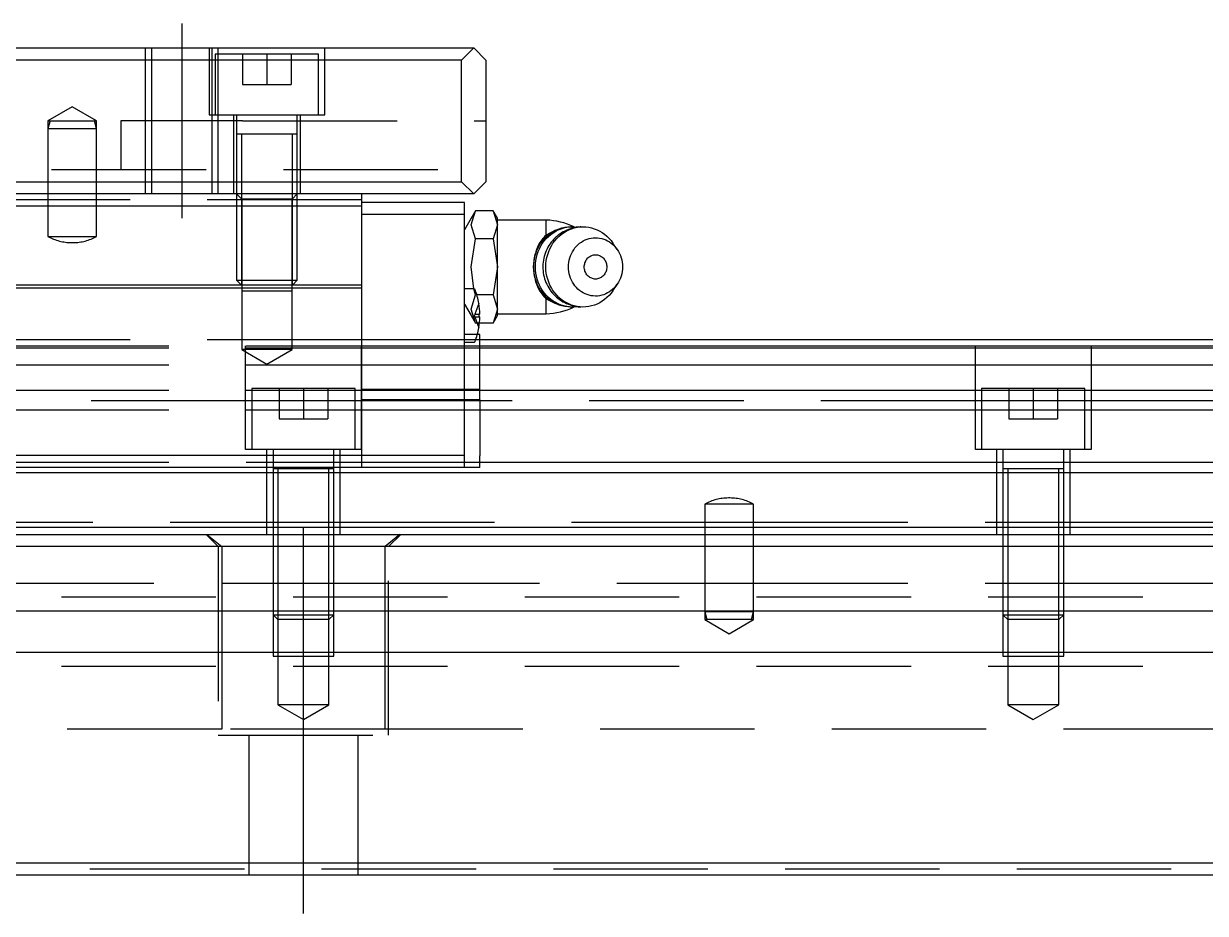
# Model space of a CAD drawing. Extents: x -20 to 920, y -365 to 120.
# Drawn here: x 357 to 454.1, y -328.6 to -255.5 of the extents above; entities that cross this region are included whole.
import ezdxf

# ---------------------------------------------------------------- set-up
doc = ezdxf.new("R2010")
doc.units = 0
doc.linetypes.add('CENTER', pattern=[50.8, 31.75, -6.35, 6.35, -6.35])
doc.linetypes.add('DASHED', pattern=[19.05, 12.7, -6.35])
doc.layers.get('0').update_dxf_attribs({"linetype": 'CONTINUOUS'})
doc.layers.add('CENTER', color=1, linetype='CENTER')

msp = doc.modelspace()

# ---------------------------------------------------------------- linework, layer by layer
at = {"color": 7, "linetype": 'CONTINUOUS'}
for p, q in [((246, -257.465), (394, -257.465)), ((394, -257.465), (393, -258.465)), ((395, -258.465), (394, -257.465)), ((393, -258.465), (247, -258.465)), ((393, -268.465), (393, -258.465)), ((395, -258.465), (395, -268.465)), ((247, -268.465), (393, -268.465)), ((393, -268.465), (394, -269.465)), ((394, -269.465), (395, -268.465)), ((394, -269.465), (246, -269.465)), ((384.8, -270.465), (384.8, -269.465)), ((384.8, -270.465), (337.2, -270.465)), ((393.232, -270.165), (384.8, -270.165)), ((384.8, -276.965), (384.8, -270.465)), ((393.232, -271.165), (393.232, -270.165)), ((394.135, -270.846), (393.778, -271.465)), ((393.778, -272.001), (394.135, -270.846)), ((395.6, -270.846), (394.135, -270.846)), ((395.6, -270.846), (395.599, -270.845)), ((395.957, -271.465), (395.6, -270.846)), ((395.6, -270.846), (395.957, -272.001)), ((393.232, -271.165), (384.8, -271.165)), ((393.232, -290.965), (393.232, -271.165)), ((393.778, -271.465), (393.232, -272.41)), ((394.135, -273.156), (393.778, -272.001)), ((395.957, -272.001), (395.6, -273.156)), ((395.957, -272.001), (395.957, -271.465)), ((399.957, -271.615), (395.957, -271.615)), ((395.957, -275.465), (395.957, -272.001)), ((399.957, -272.852), (399.957, -271.615)), ((399.858, -272.945), (399.764, -273.041)), ((399.813, -273.132), (399.989, -272.956)), ((399.957, -272.852), (399.858, -272.945)), ((400.718, -272.456), (399.957, -272.852)), ((399.966, -273.132), (400.142, -272.956)), ((399.989, -272.956), (400.177, -272.795)), ((400.142, -272.956), (400.33, -272.795)), ((400.177, -272.795), (400.376, -272.651)), ((400.33, -272.795), (400.529, -272.651)), ((400.376, -272.651), (400.585, -272.525)), ((400.529, -272.651), (400.738, -272.525)), ((400.585, -272.525), (400.802, -272.416)), ((400.823, -272.968), (400.703, -273.078)), ((400.738, -272.525), (400.955, -272.416)), ((400.802, -272.416), (401.027, -272.327)), ((400.949, -272.865), (400.823, -272.968)), ((400.826, -273.132), (401.001, -272.956)), ((401.08, -272.768), (400.949, -272.865)), ((400.955, -272.416), (401.18, -272.327)), ((401.001, -272.956), (401.189, -272.795)), ((401.027, -272.327), (401.257, -272.256)), ((401.216, -272.677), (401.08, -272.768)), ((401.18, -272.327), (401.41, -272.256)), ((401.189, -272.795), (401.388, -272.651)), ((401.355, -272.593), (401.216, -272.677)), ((401.257, -272.256), (401.492, -272.206)), ((401.499, -272.516), (401.355, -272.593)), ((401.388, -272.651), (401.597, -272.525)), ((401.41, -272.256), (401.645, -272.206)), ((401.492, -272.206), (401.729, -272.175)), ((401.647, -272.447), (401.499, -272.516)), ((401.597, -272.525), (401.815, -272.416)), ((401.645, -272.206), (401.883, -272.175)), ((401.798, -272.384), (401.647, -272.447)), ((401.729, -272.175), (401.969, -272.165)), ((401.952, -272.33), (401.798, -272.384)), ((401.815, -272.416), (402.039, -272.327)), ((401.883, -272.175), (402.122, -272.165)), ((402.108, -272.283), (401.952, -272.33)), ((402.122, -272.165), (401.969, -272.165)), ((402.039, -272.327), (402.27, -272.256)), ((402.267, -272.243), (402.108, -272.283)), ((402.122, -272.165), (402.534, -272.195)), ((402.428, -272.212), (402.267, -272.243)), ((402.27, -272.256), (402.504, -272.206)), ((402.59, -272.188), (402.428, -272.212)), ((402.504, -272.206), (402.742, -272.175)), ((402.753, -272.173), (402.59, -272.188)), ((402.742, -272.175), (402.981, -272.165)), ((402.814, -272.169), (402.753, -272.173)), ((402.981, -272.165), (403.219, -272.175)), ((403.219, -272.175), (403.455, -272.205)), ((403.455, -272.205), (403.688, -272.255)), ((403.688, -272.255), (403.916, -272.324)), ((403.916, -272.324), (404.14, -272.412)), ((404.14, -272.412), (404.356, -272.519)), ((404.356, -272.519), (404.563, -272.644)), ((404.563, -272.644), (404.762, -272.786)), ((404.762, -272.786), (404.949, -272.944)), ((404.949, -272.944), (405.124, -273.118)), ((393.778, -275.465), (394.135, -273.156)), ((395.6, -273.156), (394.135, -273.156)), ((395.6, -273.156), (395.957, -275.465)), ((399.239, -273.849), (399.184, -273.982)), ((399.3, -273.719), (399.239, -273.849)), ((399.252, -273.967), (399.369, -273.741)), ((399.366, -273.593), (399.3, -273.719)), ((399.437, -273.471), (399.366, -273.593)), ((399.369, -273.741), (399.502, -273.525)), ((399.405, -273.967), (399.522, -273.741)), ((399.515, -273.352), (399.437, -273.471)), ((399.502, -273.525), (399.65, -273.322)), ((399.593, -273.245), (399.515, -273.352)), ((399.522, -273.741), (399.655, -273.525)), ((399.676, -273.141), (399.593, -273.245)), ((399.65, -273.322), (399.813, -273.132)), ((399.655, -273.525), (399.803, -273.322)), ((399.764, -273.041), (399.676, -273.141)), ((399.803, -273.322), (399.966, -273.132)), ((400.105, -273.847), (400.029, -273.991)), ((400.189, -273.707), (400.105, -273.847)), ((400.279, -273.571), (400.189, -273.707)), ((400.265, -273.967), (400.382, -273.741)), ((400.376, -273.44), (400.279, -273.571)), ((400.479, -273.314), (400.376, -273.44)), ((400.382, -273.741), (400.515, -273.525)), ((400.588, -273.193), (400.479, -273.314)), ((400.515, -273.525), (400.663, -273.322)), ((400.703, -273.078), (400.588, -273.193)), ((400.663, -273.322), (400.826, -273.132)), ((402.218, -274.058), (402.326, -273.91)), ((402.326, -273.91), (402.443, -273.772)), ((402.443, -273.772), (402.57, -273.644)), ((402.57, -273.644), (402.707, -273.527)), ((402.707, -273.527), (402.851, -273.422)), ((402.851, -273.422), (403.002, -273.33)), ((403.002, -273.33), (403.159, -273.251)), ((403.159, -273.251), (403.322, -273.185)), ((403.322, -273.185), (403.489, -273.133)), ((403.489, -273.133), (403.659, -273.096)), ((403.659, -273.096), (403.831, -273.073)), ((403.831, -273.073), (404.005, -273.065)), ((404.005, -273.065), (404.178, -273.072)), ((404.178, -273.072), (404.351, -273.093)), ((404.351, -273.093), (404.521, -273.128)), ((404.521, -273.128), (404.688, -273.178)), ((404.688, -273.178), (404.852, -273.243)), ((404.852, -273.243), (405.01, -273.32)), ((405.01, -273.32), (405.162, -273.411)), ((405.124, -273.118), (405.287, -273.305)), ((405.162, -273.411), (405.307, -273.514)), ((405.287, -273.305), (405.435, -273.506)), ((405.307, -273.514), (405.444, -273.63)), ((405.799, -274.04), (405.435, -273.506)), ((405.444, -273.63), (405.572, -273.757)), ((405.572, -273.757), (405.691, -273.894)), ((405.691, -273.894), (405.799, -274.04)), ((398.965, -274.83), (398.949, -274.956)), ((398.957, -274.949), (399.004, -274.695)), ((398.985, -274.705), (398.965, -274.83)), ((399.008, -274.58), (398.985, -274.705)), ((399.004, -274.695), (399.069, -274.445)), ((399.036, -274.457), (399.008, -274.58)), ((399.067, -274.335), (399.036, -274.457)), ((399.102, -274.216), (399.067, -274.335)), ((399.069, -274.445), (399.152, -274.202)), ((399.141, -274.098), (399.102, -274.216)), ((399.111, -274.949), (399.157, -274.695)), ((399.184, -273.982), (399.141, -274.098)), ((399.152, -274.202), (399.252, -273.967)), ((399.157, -274.695), (399.222, -274.445)), ((399.222, -274.445), (399.305, -274.202)), ((399.305, -274.202), (399.405, -273.967)), ((399.727, -274.919), (399.704, -275.081)), ((399.758, -274.759), (399.727, -274.919)), ((399.797, -274.6), (399.758, -274.759)), ((399.844, -274.443), (399.797, -274.6)), ((399.898, -274.289), (399.844, -274.443)), ((399.96, -274.138), (399.898, -274.289)), ((400.029, -273.991), (399.96, -274.138)), ((399.97, -274.949), (400.017, -274.695)), ((400.017, -274.695), (400.082, -274.445)), ((400.082, -274.445), (400.165, -274.202)), ((400.165, -274.202), (400.265, -273.967)), ((401.825, -275.091), (401.858, -274.906)), ((401.858, -274.906), (401.905, -274.725)), ((401.905, -274.725), (401.965, -274.549)), ((401.965, -274.549), (402.038, -274.378)), ((402.038, -274.378), (402.122, -274.214)), ((402.122, -274.214), (402.218, -274.058)), ((403.215, -274.965), (403.258, -274.891)), ((403.258, -274.891), (403.307, -274.822)), ((403.307, -274.822), (403.361, -274.758)), ((403.361, -274.758), (403.421, -274.699)), ((403.421, -274.699), (403.485, -274.646)), ((403.485, -274.646), (403.553, -274.599)), ((403.553, -274.599), (403.624, -274.559)), ((403.624, -274.559), (403.699, -274.525)), ((403.699, -274.525), (403.776, -274.499)), ((403.776, -274.499), (403.854, -274.48)), ((403.854, -274.48), (403.934, -274.469)), ((403.934, -274.469), (404.015, -274.465)), ((404.015, -274.465), (404.095, -274.469)), ((404.095, -274.469), (404.175, -274.48)), ((404.175, -274.48), (404.254, -274.499)), ((404.254, -274.499), (404.331, -274.525)), ((404.331, -274.525), (404.405, -274.559)), ((404.405, -274.559), (404.477, -274.599)), ((404.477, -274.599), (404.545, -274.646)), ((404.545, -274.646), (404.609, -274.699)), ((404.609, -274.699), (404.668, -274.758)), ((404.668, -274.758), (404.722, -274.822)), ((404.722, -274.822), (404.771, -274.891)), ((404.771, -274.891), (404.815, -274.965)), ((405.799, -274.04), (405.898, -274.198)), ((405.898, -274.198), (405.985, -274.364)), ((405.985, -274.364), (406.059, -274.537)), ((406.059, -274.537), (406.121, -274.715)), ((406.121, -274.715), (406.169, -274.898)), ((406.169, -274.898), (406.204, -275.085)), ((394, -277.263), (393.778, -275.465)), ((395.957, -275.465), (395.6, -277.774)), ((395.957, -278.929), (395.957, -275.465)), ((398.92, -275.465), (398.929, -275.206)), ((398.922, -275.337), (398.92, -275.465)), ((398.929, -275.724), (398.92, -275.465)), ((398.92, -275.465), (398.92, -275.468)), ((398.92, -275.468), (398.922, -275.592)), ((398.927, -275.209), (398.922, -275.337)), ((398.922, -275.592), (398.927, -275.719)), ((398.936, -275.082), (398.927, -275.209)), ((398.927, -275.719), (398.936, -275.846)), ((398.929, -275.206), (398.957, -274.949)), ((398.957, -275.981), (398.929, -275.724)), ((398.949, -274.956), (398.936, -275.082)), ((398.936, -275.846), (398.949, -275.973)), ((399.073, -275.465), (399.082, -275.206)), ((399.082, -275.724), (399.073, -275.465)), ((399.082, -275.206), (399.111, -274.949)), ((399.111, -275.981), (399.082, -275.724)), ((399.682, -275.408), (399.681, -275.465)), ((399.681, -275.465), (399.685, -275.625)), ((399.689, -275.244), (399.682, -275.408)), ((399.685, -275.625), (399.697, -275.788)), ((399.704, -275.081), (399.689, -275.244)), ((399.697, -275.788), (399.717, -275.951)), ((399.933, -275.465), (399.942, -275.206)), ((399.942, -275.724), (399.933, -275.465)), ((399.942, -275.206), (399.97, -274.949)), ((399.97, -275.981), (399.942, -275.724)), ((401.797, -275.465), (401.804, -275.277)), ((401.804, -275.653), (401.797, -275.465)), ((401.804, -275.277), (401.825, -275.091)), ((401.825, -275.839), (401.804, -275.653)), ((401.858, -276.024), (401.825, -275.839)), ((403.091, -275.465), (403.094, -275.378)), ((403.094, -275.552), (403.091, -275.465)), ((403.094, -275.378), (403.105, -275.291)), ((403.105, -275.639), (403.094, -275.552)), ((403.105, -275.291), (403.122, -275.206)), ((403.122, -275.724), (403.105, -275.639)), ((403.122, -275.206), (403.147, -275.123)), ((403.147, -275.807), (403.122, -275.724)), ((403.147, -275.123), (403.177, -275.042)), ((403.177, -275.888), (403.147, -275.807)), ((403.177, -275.042), (403.215, -274.965)), ((403.215, -275.965), (403.177, -275.888)), ((404.815, -274.965), (404.852, -275.042)), ((404.852, -275.888), (404.815, -275.965)), ((404.852, -275.042), (404.883, -275.123)), ((404.883, -275.807), (404.852, -275.888)), ((404.883, -275.123), (404.907, -275.206)), ((404.907, -275.724), (404.883, -275.807)), ((404.907, -275.206), (404.925, -275.291)), ((404.925, -275.639), (404.907, -275.724)), ((404.925, -275.291), (404.935, -275.378)), ((404.935, -275.552), (404.925, -275.639)), ((404.935, -275.378), (404.939, -275.465)), ((404.939, -275.465), (404.935, -275.552)), ((406.204, -275.845), (406.169, -276.032)), ((406.204, -275.085), (406.225, -275.275)), ((406.225, -275.655), (406.204, -275.845)), ((406.225, -275.275), (406.232, -275.465)), ((406.232, -275.465), (406.225, -275.655)), ((398.949, -275.973), (398.965, -276.1)), ((399.004, -276.235), (398.957, -275.981)), ((398.965, -276.1), (398.985, -276.225)), ((398.985, -276.225), (399.014, -276.375)), ((399.069, -276.485), (399.004, -276.235)), ((399.014, -276.375), (399.048, -276.522)), ((399.048, -276.522), (399.088, -276.666)), ((399.152, -276.728), (399.069, -276.485)), ((399.088, -276.666), (399.133, -276.808)), ((399.157, -276.235), (399.111, -275.981)), ((399.133, -276.808), (399.184, -276.948)), ((399.252, -276.963), (399.152, -276.728)), ((399.222, -276.485), (399.157, -276.235)), ((399.305, -276.728), (399.222, -276.485)), ((399.405, -276.963), (399.305, -276.728)), ((399.717, -275.951), (399.746, -276.114)), ((399.746, -276.114), (399.782, -276.274)), ((399.782, -276.274), (399.827, -276.433)), ((399.827, -276.433), (399.879, -276.589)), ((399.879, -276.589), (399.939, -276.743)), ((399.939, -276.743), (400.007, -276.894)), ((400.017, -276.235), (399.97, -275.981)), ((400.082, -276.485), (400.017, -276.235)), ((400.165, -276.728), (400.082, -276.485)), ((400.265, -276.963), (400.165, -276.728)), ((401.905, -276.205), (401.858, -276.024)), ((401.965, -276.381), (401.905, -276.205)), ((402.038, -276.552), (401.965, -276.381)), ((402.122, -276.716), (402.038, -276.552)), ((402.218, -276.872), (402.122, -276.716)), ((402.326, -277.02), (402.218, -276.872)), ((403.258, -276.039), (403.215, -275.965)), ((403.307, -276.108), (403.258, -276.039)), ((403.361, -276.172), (403.307, -276.108)), ((403.421, -276.231), (403.361, -276.172)), ((403.485, -276.284), (403.421, -276.231)), ((403.553, -276.331), (403.485, -276.284)), ((403.624, -276.371), (403.553, -276.331)), ((403.699, -276.405), (403.624, -276.371)), ((403.776, -276.431), (403.699, -276.405)), ((403.854, -276.45), (403.776, -276.431)), ((403.934, -276.461), (403.854, -276.45)), ((404.015, -276.465), (403.934, -276.461)), ((404.095, -276.461), (404.015, -276.465)), ((404.175, -276.45), (404.095, -276.461)), ((404.254, -276.431), (404.175, -276.45)), ((404.331, -276.405), (404.254, -276.431)), ((404.405, -276.371), (404.331, -276.405)), ((404.477, -276.331), (404.405, -276.371)), ((404.545, -276.284), (404.477, -276.331)), ((404.609, -276.231), (404.545, -276.284)), ((404.668, -276.172), (404.609, -276.231)), ((404.722, -276.108), (404.668, -276.172)), ((404.771, -276.039), (404.722, -276.108)), ((404.815, -275.965), (404.771, -276.039)), ((405.898, -276.732), (405.799, -276.89)), ((405.985, -276.566), (405.898, -276.732)), ((406.059, -276.393), (405.985, -276.566)), ((406.121, -276.215), (406.059, -276.393)), ((406.169, -276.032), (406.121, -276.215)), ((384.8, -276.965), (337.2, -276.965)), ((384.8, -277.215), (337.2, -277.215)), ((384.8, -277.215), (384.8, -276.965)), ((384.8, -290.965), (384.8, -277.215)), ((394.014, -277.265), (393.232, -277.265)), ((395.6, -277.774), (394.257, -277.774)), ((395.6, -277.774), (395.957, -278.929)), ((399.184, -276.948), (399.239, -277.081)), ((399.239, -277.081), (399.3, -277.211)), ((399.369, -277.189), (399.252, -276.963)), ((399.3, -277.211), (399.366, -277.337)), ((399.366, -277.337), (399.437, -277.459)), ((399.502, -277.405), (399.369, -277.189)), ((399.522, -277.189), (399.405, -276.963)), ((399.437, -277.459), (399.515, -277.578)), ((399.65, -277.608), (399.502, -277.405)), ((399.515, -277.578), (399.593, -277.685)), ((399.655, -277.405), (399.522, -277.189)), ((399.593, -277.685), (399.676, -277.789)), ((399.813, -277.798), (399.65, -277.608)), ((399.803, -277.608), (399.655, -277.405)), ((399.676, -277.789), (399.764, -277.889)), ((399.966, -277.798), (399.803, -277.608)), ((399.989, -277.974), (399.813, -277.798)), ((400.142, -277.974), (399.966, -277.798)), ((400.007, -276.894), (400.082, -277.041)), ((400.082, -277.041), (400.164, -277.184)), ((400.164, -277.184), (400.254, -277.323)), ((400.254, -277.323), (400.35, -277.457)), ((400.382, -277.189), (400.265, -276.963)), ((400.35, -277.457), (400.454, -277.586)), ((400.515, -277.405), (400.382, -277.189)), ((400.454, -277.586), (400.563, -277.71)), ((400.663, -277.608), (400.515, -277.405)), ((400.563, -277.71), (400.679, -277.829)), ((400.826, -277.799), (400.663, -277.608)), ((400.679, -277.829), (400.8, -277.941)), ((401.001, -277.974), (400.826, -277.799)), ((402.443, -277.158), (402.326, -277.02)), ((402.57, -277.286), (402.443, -277.158)), ((402.707, -277.403), (402.57, -277.286)), ((402.851, -277.508), (402.707, -277.403)), ((403.002, -277.6), (402.851, -277.508)), ((403.159, -277.679), (403.002, -277.6)), ((403.322, -277.745), (403.159, -277.679)), ((403.489, -277.797), (403.322, -277.745)), ((403.659, -277.834), (403.489, -277.797)), ((403.831, -277.857), (403.659, -277.834)), ((404.351, -277.837), (404.178, -277.858)), ((404.521, -277.802), (404.351, -277.837)), ((404.688, -277.752), (404.521, -277.802)), ((404.852, -277.687), (404.688, -277.752)), ((405.01, -277.61), (404.852, -277.687)), ((405.124, -277.812), (404.949, -277.986)), ((405.162, -277.519), (405.01, -277.61)), ((405.287, -277.625), (405.124, -277.812)), ((405.307, -277.416), (405.162, -277.519)), ((405.435, -277.424), (405.287, -277.625)), ((405.444, -277.3), (405.307, -277.416)), ((405.435, -277.424), (405.799, -276.89)), ((405.572, -277.173), (405.444, -277.3)), ((405.691, -277.036), (405.572, -277.173)), ((405.799, -276.89), (405.691, -277.036)), ((399.764, -277.889), (399.858, -277.985)), ((399.858, -277.985), (399.957, -278.078)), ((399.957, -279.315), (399.957, -278.078)), ((399.957, -278.078), (400.717, -278.474)), ((400.177, -278.135), (399.989, -277.974)), ((400.33, -278.135), (400.142, -277.974)), ((400.376, -278.279), (400.177, -278.135)), ((400.529, -278.279), (400.33, -278.135)), ((400.585, -278.405), (400.376, -278.279)), ((400.738, -278.405), (400.529, -278.279)), ((400.802, -278.514), (400.585, -278.405)), ((400.955, -278.514), (400.738, -278.405)), ((400.8, -277.941), (400.927, -278.047)), ((401.027, -278.603), (400.802, -278.514)), ((400.927, -278.047), (401.059, -278.147)), ((401.18, -278.603), (400.955, -278.514)), ((401.189, -278.135), (401.001, -277.974)), ((401.257, -278.674), (401.027, -278.603)), ((401.059, -278.147), (401.195, -278.24)), ((401.41, -278.674), (401.18, -278.603)), ((401.388, -278.279), (401.189, -278.135)), ((401.195, -278.24), (401.337, -278.326)), ((401.492, -278.724), (401.257, -278.674)), ((401.337, -278.326), (401.482, -278.405)), ((401.597, -278.405), (401.388, -278.279)), ((401.645, -278.724), (401.41, -278.674)), ((401.482, -278.405), (401.631, -278.476)), ((401.729, -278.755), (401.492, -278.724)), ((401.815, -278.514), (401.597, -278.405)), ((401.631, -278.476), (401.783, -278.54)), ((401.883, -278.755), (401.645, -278.724)), ((401.969, -278.765), (401.729, -278.755)), ((401.783, -278.54), (401.938, -278.596)), ((402.039, -278.604), (401.815, -278.514)), ((402.122, -278.765), (401.883, -278.755)), ((401.938, -278.596), (402.096, -278.644)), ((401.969, -278.765), (402.122, -278.765)), ((402.27, -278.674), (402.039, -278.604)), ((402.096, -278.644), (402.256, -278.684)), ((402.534, -278.735), (402.122, -278.765)), ((402.256, -278.684), (402.417, -278.716)), ((402.505, -278.724), (402.27, -278.674)), ((402.417, -278.716), (402.58, -278.741)), ((402.742, -278.755), (402.505, -278.724)), ((402.58, -278.741), (402.744, -278.756)), ((402.982, -278.765), (402.742, -278.755)), ((402.744, -278.756), (402.812, -278.761)), ((403.219, -278.755), (402.982, -278.765)), ((403.455, -278.725), (403.219, -278.755)), ((403.688, -278.675), (403.455, -278.725)), ((403.917, -278.606), (403.688, -278.675)), ((404.005, -277.865), (403.831, -277.857)), ((404.14, -278.518), (403.917, -278.606)), ((404.178, -277.858), (404.005, -277.865)), ((404.356, -278.411), (404.14, -278.518)), ((404.564, -278.286), (404.356, -278.411)), ((404.762, -278.144), (404.564, -278.286)), ((404.949, -277.986), (404.762, -278.144)), ((394.416, -279.365), (394.416, -279.565)), ((394.498, -279.365), (394.416, -279.365)), ((394.416, -279.565), (394.498, -279.565)), ((395.957, -278.929), (395.6, -280.084)), ((395.6, -280.084), (395.957, -279.465)), ((395.957, -279.465), (395.957, -278.929)), ((395.957, -279.315), (399.957, -279.315)), ((395.6, -280.084), (394.467, -280.084)), ((395.599, -280.085), (395.6, -280.084)), ((393.232, -281.665), (394.014, -281.665)), ((394.5, -281.035), (394.291, -281.035)), ((394.5, -283.635), (394.5, -281.035)), ((568, -281.465), (394.5, -281.465)), ((394.5, -281.965), (640, -281.965)), ((394.5, -282.129), (640, -282.129)), ((394.5, -283.527), (640, -283.527)), ((394.5, -285.548), (394.5, -283.635)), ((394.5, -285.548), (393.232, -285.548)), ((394.5, -286.393), (394.5, -285.548)), ((394.5, -285.603), (640, -285.603)), ((394.5, -286.393), (393.232, -286.393)), ((394.5, -286.393), (394.5, -291.003)), ((394.5, -287.224), (640, -287.224)), ((384.8, -290.965), (337.2, -290.965)), ((393.232, -290.965), (384.8, -290.965)), ((384.8, -291.965), (384.8, -290.965)), ((393.232, -291.965), (393.232, -290.965)), ((394.5, -291.965), (394.5, -291.003)), ((0, -292.365), (640, -292.365)), ((384.8, -291.965), (337.2, -291.965)), ((382.5, -292.065), (377.5, -292.065)), ((393.232, -291.965), (384.8, -291.965)), ((394.5, -291.965), (393.232, -291.965)), ((394.5, -291.517), (640, -291.517)), ((0, -296.865), (640, -296.865)), ((1, -297.465), (639, -297.465)), ((638, -298.465), (2, -298.465)), ((638, -303.765), (2, -303.765)), ((638, -307.165), (2, -307.165)), ((2, -324.465), (638, -324.465)), ((639, -325.465), (1, -325.465))]:
    msp.add_line(p, q, dxfattribs=at)
at = {"color": 3, "linetype": 'DASHED'}
for p, q in [((367, -257.465), (367, -269.465)), ((367.5, -257.465), (367.5, -269.465)), ((372.25, -257.465), (372.25, -262.965)), ((372.5, -269.465), (372.5, -257.465)), ((372.75, -257.965), (372.75, -262.965)), ((381.25, -257.965), (372.75, -257.965)), ((373, -257.965), (373, -257.465)), ((373, -262.965), (373, -257.965)), ((375, -257.965), (375, -260.465)), ((377, -257.965), (377, -260.465)), ((379, -257.965), (379, -260.465)), ((381.25, -262.965), (381.25, -257.965)), ((381.75, -262.965), (381.75, -257.465)), ((375, -260.465), (377, -260.465)), ((377, -260.465), (379, -260.465)), ((361, -262.31), (359, -263.465)), ((363, -263.465), (361, -262.31)), ((372.25, -262.965), (381.75, -262.965)), ((373, -269.465), (373, -262.965)), ((374.25, -262.965), (374.25, -269.465)), ((374.5, -262.965), (374.5, -264.565)), ((379.5, -264.565), (379.5, -262.965)), ((379.75, -269.465), (379.75, -262.965)), ((359, -263.465), (359, -264.095)), ((359.169, -263.465), (359, -264.095)), ((359, -263.465), (361, -263.465)), ((359, -264.095), (359, -269.465)), ((359, -264.095), (363, -264.095)), ((361, -263.465), (363, -263.465)), ((363, -264.095), (362.831, -263.465)), ((363, -264.095), (363, -263.465)), ((363, -269.465), (363, -264.095)), ((375, -263.465), (365, -263.465)), ((365, -263.465), (365, -267.465)), ((375, -263.465), (395, -263.465)), ((374.5, -264.56), (374.5, -264.565)), ((379.5, -264.565), (374.5, -264.565)), ((374.5, -264.565), (374.5, -264.57)), ((374.5, -264.565), (374.5, -269.465)), ((374.9, -264.565), (374.9, -269.465)), ((379.1, -269.465), (379.1, -264.565)), ((379.5, -264.565), (379.5, -264.56)), ((379.5, -264.57), (379.5, -264.565)), ((379.5, -269.465), (379.5, -264.565)), ((245, -267.465), (395, -267.465)), ((384.8, -269.965), (337.2, -269.965)), ((359, -269.465), (359, -272.965)), ((363, -272.965), (363, -269.465)), ((374.5, -269.465), (374.938, -269.903)), ((374.5, -269.465), (374.5, -276.565)), ((379.5, -269.465), (374.5, -269.465)), ((374.9, -269.465), (374.9, -276.965)), ((374.938, -269.903), (374.938, -277.465)), ((379.062, -269.903), (374.938, -269.903)), ((379.062, -269.903), (379.5, -269.465)), ((379.062, -277.465), (379.062, -269.903)), ((379.1, -276.965), (379.1, -269.465)), ((379.5, -276.565), (379.5, -269.465)), ((359, -272.965), (363, -272.965)), ((360.937, -273.465), (361.063, -273.465)), ((374.5, -276.565), (374.9, -276.965)), ((374.5, -276.565), (379.5, -276.565)), ((379.1, -276.965), (379.5, -276.565)), ((374.933, -277.465), (374.933, -282.265)), ((379.067, -277.465), (374.933, -277.465)), ((379.067, -282.265), (379.067, -277.465)), ((393.778, -278.929), (394.135, -277.774)), ((394.135, -277.774), (394, -277.263)), ((394.257, -277.774), (394.135, -277.774)), ((393.232, -278.52), (393.778, -279.465)), ((394.416, -278.467), (394.1, -279.365)), ((394.135, -280.084), (393.778, -278.929)), ((393.778, -279.465), (394.135, -280.084)), ((394.1, -279.365), (394.065, -279.465)), ((394.1, -279.565), (394.065, -279.465)), ((394.1, -279.365), (394.416, -279.365)), ((394.1, -279.565), (394.416, -280.463)), ((394.1, -279.565), (394.416, -279.565)), ((394.467, -280.084), (394.135, -280.084)), ((384.8, -281.465), (355, -281.465)), ((393.232, -281.465), (384.8, -281.465)), ((394.291, -281.035), (393.232, -281.035)), ((394.157, -281.465), (393.232, -281.465)), ((394.5, -281.465), (394.157, -281.465)), ((337.2, -281.965), (384.8, -281.965)), ((337.2, -282.129), (384.8, -282.129)), ((374.933, -282.265), (377, -283.458)), ((379.067, -282.265), (374.933, -282.265)), ((375.25, -290.465), (375.25, -281.965)), ((377, -283.458), (379.067, -282.265)), ((384.75, -281.965), (384.75, -290.465)), ((384.8, -281.965), (393.232, -281.965)), ((384.8, -282.129), (393.232, -282.129)), ((393.232, -281.965), (394.5, -281.965)), ((393.232, -282.129), (394.5, -282.129)), ((435.25, -290.465), (435.25, -281.965)), ((444.75, -281.965), (444.75, -290.465)), ((337.2, -283.527), (384.8, -283.527)), ((384.8, -283.527), (393.232, -283.527)), ((393.232, -283.527), (394.5, -283.527)), ((337.2, -285.603), (384.8, -285.603)), ((375.75, -285.465), (375.75, -290.465)), ((384.25, -285.465), (375.75, -285.465)), ((378, -285.465), (378, -287.965)), ((380, -285.465), (380, -287.965)), ((382, -285.465), (382, -287.965)), ((384.25, -290.465), (384.25, -285.465)), ((393.232, -285.548), (384.8, -285.548)), ((384.8, -285.603), (393.232, -285.603)), ((393.232, -285.603), (394.5, -285.603)), ((435.75, -285.465), (435.75, -290.465)), ((444.25, -285.465), (435.75, -285.465)), ((438, -285.465), (438, -287.965)), ((440, -285.465), (440, -287.965)), ((442, -285.465), (442, -287.965)), ((444.25, -290.465), (444.25, -285.465)), ((375.25, -286.465), (350, -286.465)), ((375.75, -286.465), (375.25, -286.465)), ((384.25, -286.465), (375.75, -286.465)), ((384.75, -286.465), (384.25, -286.465)), ((384.8, -286.465), (384.75, -286.465)), ((393.232, -286.393), (384.8, -286.393)), ((393.232, -286.465), (384.8, -286.465)), ((394.5, -286.465), (393.232, -286.465)), ((435.25, -286.465), (394.5, -286.465)), ((435.75, -286.465), (435.25, -286.465)), ((444.25, -286.465), (435.75, -286.465)), ((444.75, -286.465), (444.25, -286.465)), ((495.25, -286.465), (444.75, -286.465)), ((337.2, -287.224), (384.8, -287.224)), ((384.8, -287.224), (393.232, -287.224)), ((393.232, -287.224), (394.5, -287.224)), ((378, -287.965), (380, -287.965)), ((380, -287.965), (382, -287.965)), ((438, -287.965), (440, -287.965)), ((440, -287.965), (442, -287.965)), ((384.75, -290.465), (375.25, -290.465)), ((377, -291.965), (377, -290.465)), ((377.5, -290.465), (377.5, -291.965)), ((382.5, -291.965), (382.5, -290.465)), ((383, -290.465), (383, -291.965)), ((444.75, -290.465), (435.25, -290.465)), ((437, -297.465), (437, -290.465)), ((437.5, -290.465), (437.5, -292.065)), ((442.5, -292.065), (442.5, -290.465)), ((443, -290.465), (443, -297.465)), ((337.2, -291.517), (384.8, -291.517)), ((377, -297.465), (377, -291.965)), ((377.5, -291.965), (377.5, -292.065)), ((377.5, -292.06), (377.5, -292.065)), ((382.5, -292.065), (377.5, -292.065)), ((377.5, -292.065), (377.5, -292.07)), ((377.5, -292.065), (377.5, -297.465)), ((377.9, -292.065), (377.9, -297.465)), ((382.1, -297.465), (382.1, -292.065)), ((382.5, -292.065), (382.5, -291.965)), ((382.5, -292.065), (382.5, -292.06)), ((382.5, -292.07), (382.5, -292.065)), ((382.5, -297.465), (382.5, -292.065)), ((383, -291.965), (383, -297.465)), ((384.8, -291.517), (393.232, -291.517)), ((393.232, -291.517), (394.5, -291.517)), ((437.5, -292.06), (437.5, -292.065)), ((442.5, -292.065), (437.5, -292.065)), ((437.5, -292.065), (437.5, -292.07)), ((437.5, -292.065), (437.5, -297.465)), ((437.9, -292.065), (437.9, -297.465)), ((442.1, -297.465), (442.1, -292.065)), ((442.5, -292.065), (442.5, -292.06)), ((442.5, -292.07), (442.5, -292.065)), ((442.5, -297.465), (442.5, -292.065)), ((413, -294.965), (413, -297.465)), ((417, -294.965), (413, -294.965)), ((415.063, -294.465), (414.937, -294.465)), ((417, -297.465), (417, -294.965)), ((350, -296.465), (377, -296.465)), ((377, -296.465), (377.5, -296.465)), ((377.5, -296.465), (377.9, -296.465)), ((377.9, -296.465), (382.1, -296.465)), ((382.1, -296.465), (382.5, -296.465)), ((382.5, -296.465), (383, -296.465)), ((383, -296.465), (413, -296.465)), ((413, -296.465), (417, -296.465)), ((417, -296.465), (437, -296.465)), ((437, -296.465), (437.5, -296.465)), ((437.5, -296.465), (437.9, -296.465)), ((437.9, -296.465), (442.1, -296.465)), ((442.1, -296.465), (442.5, -296.465)), ((442.5, -296.465), (443, -296.465)), ((443, -296.465), (497, -296.465)), ((372, -297.465), (373, -298.465)), ((372.063, -297.465), (373.292, -298.465)), ((377.5, -297.465), (377.5, -303.765)), ((377.5, -297.465), (377.5, -303.765)), ((377.9, -297.465), (377.9, -303.765)), ((382.1, -303.765), (382.1, -297.465)), ((382.5, -303.765), (382.5, -297.465)), ((382.5, -303.765), (382.5, -297.465)), ((387.937, -297.465), (386.708, -298.465)), ((387, -298.465), (388, -297.465)), ((413, -297.465), (413, -303.765)), ((417, -303.765), (417, -297.465)), ((437.5, -297.465), (437.5, -303.765)), ((437.5, -297.465), (437.5, -303.765)), ((437.9, -297.465), (437.9, -303.765)), ((442.1, -303.765), (442.1, -297.465)), ((442.5, -303.765), (442.5, -297.465)), ((442.5, -303.765), (442.5, -297.465)), ((373, -298.465), (373, -313.965)), ((373.292, -298.465), (373.292, -303.765)), ((386.708, -303.765), (386.708, -298.465)), ((387, -313.965), (387, -298.465)), ((355, -301.465), (373.292, -301.465)), ((373.292, -301.465), (377.5, -301.465)), ((377.5, -301.465), (377.9, -301.465)), ((377.9, -301.465), (382.1, -301.465)), ((382.1, -301.465), (382.5, -301.465)), ((382.5, -301.465), (386.708, -301.465)), ((386.708, -301.465), (413, -301.465)), ((413, -301.465), (417, -301.465)), ((417, -301.465), (437.5, -301.465)), ((437.5, -301.465), (437.9, -301.465)), ((437.9, -301.465), (442.1, -301.465)), ((442.1, -301.465), (442.5, -301.465)), ((442.5, -301.465), (493.292, -301.465)), ((639.5, -302.615), (0.5, -302.615)), ((373.292, -303.765), (373.292, -307.165)), ((377.5, -303.765), (377.5, -304.065)), ((377.5, -303.765), (377.5, -304.065)), ((377.5, -304.065), (377.9, -304.465)), ((377.5, -304.065), (377.5, -307.165)), ((377.5, -304.065), (382.5, -304.065)), ((377.9, -303.765), (377.9, -304.465)), ((382.1, -304.465), (382.1, -303.765)), ((382.1, -304.465), (382.5, -304.065)), ((382.5, -304.065), (382.5, -303.765)), ((382.5, -304.065), (382.5, -303.765)), ((382.5, -307.165), (382.5, -304.065)), ((386.708, -307.165), (386.708, -303.765)), ((413, -303.765), (413, -303.835)), ((413, -303.835), (413, -304.465)), ((413, -303.835), (413.169, -304.465)), ((417, -303.835), (413, -303.835)), ((416.831, -304.465), (417, -303.835)), ((417, -303.835), (417, -303.765)), ((417, -304.465), (417, -303.835)), ((437.5, -303.765), (437.5, -304.065)), ((437.5, -303.765), (437.5, -304.065)), ((437.5, -304.065), (437.9, -304.465)), ((437.5, -304.065), (437.5, -307.165)), ((437.5, -304.065), (442.5, -304.065)), ((437.9, -303.765), (437.9, -304.465)), ((442.1, -304.465), (442.1, -303.765)), ((442.1, -304.465), (442.5, -304.065)), ((442.5, -304.065), (442.5, -303.765)), ((442.5, -304.065), (442.5, -303.765)), ((442.5, -307.165), (442.5, -304.065)), ((377.9, -304.465), (377.9, -307.465)), ((382.1, -304.465), (377.9, -304.465)), ((382.1, -307.465), (382.1, -304.465)), ((413, -304.465), (415, -305.62)), ((417, -304.465), (413, -304.465)), ((415, -305.62), (417, -304.465)), ((437.9, -304.465), (437.9, -307.465)), ((442.1, -304.465), (437.9, -304.465)), ((442.1, -307.465), (442.1, -304.465)), ((373.292, -307.165), (373.292, -313.465)), ((377.5, -307.165), (377.5, -307.465)), ((377.5, -307.465), (382.5, -307.465)), ((377.9, -307.465), (377.9, -311.465)), ((382.1, -311.465), (382.1, -307.465)), ((382.5, -307.465), (382.5, -307.165)), ((386.708, -313.465), (386.708, -307.165)), ((437.5, -307.165), (437.5, -307.465)), ((437.5, -307.465), (442.5, -307.465)), ((437.9, -307.465), (437.9, -311.465)), ((442.1, -311.465), (442.1, -307.465)), ((442.5, -307.465), (442.5, -307.165)), ((639.5, -308.315), (0.5, -308.315)), ((377.9, -311.465), (380, -312.677)), ((382.1, -311.465), (377.9, -311.465)), ((380, -312.677), (382.1, -311.465)), ((437.9, -311.465), (440, -312.677)), ((442.1, -311.465), (437.9, -311.465)), ((440, -312.677), (442.1, -311.465)), ((373.292, -313.465), (266.708, -313.465)), ((386.708, -313.465), (373.292, -313.465)), ((493.292, -313.465), (386.708, -313.465)), ((373, -313.965), (387, -313.965)), ((375.5, -313.965), (375.5, -325.465)), ((384.5, -325.465), (384.5, -313.965)), ((0.5, -324.965), (639.5, -324.965))]:
    msp.add_line(p, q, dxfattribs=at)
at = {"color": 7, "linetype": 'CONTINUOUS'}
for centre, radius, start, end in [((399.729, -277.611), 6, 65.106, 87.82141), ((394.014, -277.365), 0.1, 20.85059, 90), ((388.5, -279.465), 6, 9.59407, 20.85059), ((388.5, -279.465), 5.999, 0.95511, 9.57967), ((399.729, -273.319), 6, 272.17859, 294.894), ((388.5, -279.465), 5.999, 350.42033, 359.04489), ((388.5, -279.465), 6, 339.14941, 350.40593), ((394.014, -281.565), 0.1, 270, 339.14941)]:
    msp.add_arc(centre, radius, start, end, dxfattribs=at)
at = {"color": 3, "linetype": 'DASHED'}
for centre, start, end in [((360.937, -269.465), 241.03047, 270), ((361.063, -269.465), 270, 298.96953), ((414.937, -298.465), 90, 118.96953), ((415.063, -298.465), 61.03047, 90)]:
    msp.add_arc(centre, 4, start, end, dxfattribs=at)
at = {"layer": 'CENTER', "color": 1, "linetype": 'CENTER'}
for p, q in [((370, -255.465), (370, -271.465)), ((380, -328.615), (380, -295.815))]:
    msp.add_line(p, q, dxfattribs=at)

doc.saveas('drawing.dxf')
